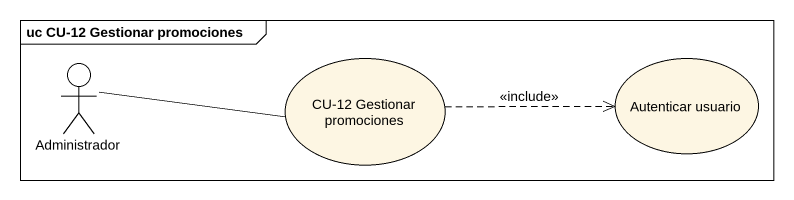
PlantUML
@startuml
mainframe uc CU-12 Gestionar promociones
actor Administrador
usecase "CU-12 Gestionar promociones" as CU_12_Gestionar_promociones
usecase "Autenticar usuario" as Autenticar_usuario
Administrador -right- CU_12_Gestionar_promociones
CU_12_Gestionar_promociones .right.> Autenticar_usuario : <<include>>
@enduml
